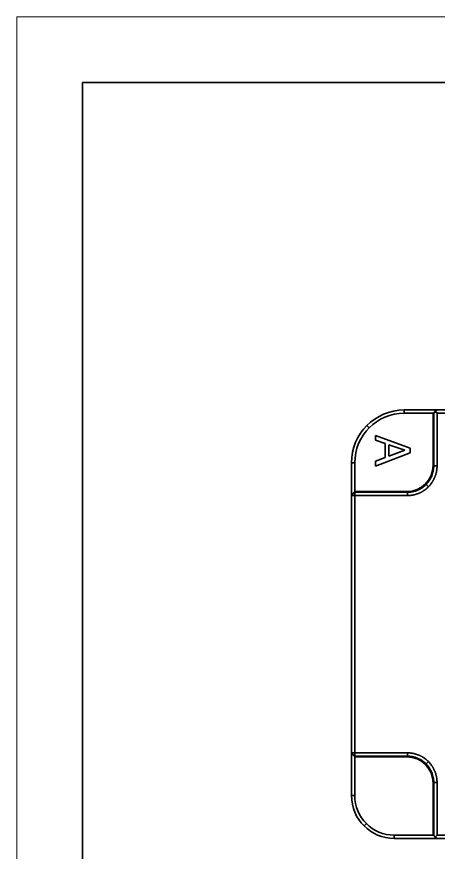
# Model space of a CAD drawing. Header units: millimetres. Extents: x -297 to 297, y -210 to 210.
# Drawn here: x -297 to -169, y -43.5 to 210 of the extents above; entities that cross this region are included whole.
import ezdxf

# ---------------------------------------------------------------- set-up
doc = ezdxf.new("R2010")
doc.units = ezdxf.units.MM
doc.layers.add('粗实线层', color=7, linetype='Continuous', lineweight=35)
doc.layers.add('细实线层', color=7, linetype='Continuous', lineweight=18)

# ---------------------------------------------------------------- blocks, each defined once
blk = doc.blocks.new('$CAXA_FRAME_13B17AC1$')
at = {"layer": '粗实线层'}
for p, q in [((-138.5, 95), (-138.5, -95)), ((138.5, 95), (-138.5, 95))]:
    blk.add_line(p, q, dxfattribs=at)
at = {"layer": '细实线层'}
for p, q in [((148.5, 105), (-148.5, 105)), ((-148.5, 105), (-148.5, -105))]:
    blk.add_line(p, q, dxfattribs=at)

msp = doc.modelspace()

# ---------------------------------------------------------------- linework, layer by layer
at = {"layer": '粗实线层'}
for p, q in [((-179.4, 90.67), (-169.66, 90.67)), ((-179.4, 89.67), (-179.4, 90.67)), ((-170.62, 89.67), (-179.4, 89.67)), ((-170.62, 89.67), (-169.66, 90.67)), ((-170.62, 89.67), (-170.62, 73.89)), ((-170.43, 89.67), (-170.62, 89.67)), ((-170.43, 89.67), (-169.93, 90.15)), ((-170.43, 73.7), (-170.43, 89.67)), ((-169.93, 90.15), (-169.43, 90.67)), ((-169.43, 89.67), (-169.93, 90.15)), ((-169.66, 90.67), (-169.43, 90.67)), ((-169.43, 90.67), (-67.5, 90.67)), ((-67.5, 89.67), (-169.43, 89.67)), ((-169.43, 89.67), (-169.43, 73.7)), ((-190.71, 85.98), (-190, 85.28)), ((-188.15, 82.96), (-188.15, 81.56)), ((-177.61, 79.13), (-188.15, 82.96)), ((-188.15, 81.56), (-185.13, 80.46)), ((-185.13, 80.46), (-185.13, 76.28)), ((-179.2, 78.44), (-184.04, 80.08)), ((-184.04, 80.08), (-184.04, 76.69)), ((-177.61, 77.7), (-177.61, 79.13)), ((-188.15, 73.6), (-177.61, 77.7)), ((-185.13, 76.28), (-188.15, 75.11)), ((-184.04, 76.69), (-179.2, 78.44)), ((-195.4, 64.93), (-195.4, 74.67)), ((-194.4, 74.67), (-195.4, 74.67)), ((-194.4, 74.67), (-194.4, 65.9)), ((-188.15, 75.11), (-188.15, 73.6)), ((-170.62, 73.89), (-170.43, 73.7)), ((-169.43, 73.7), (-170.43, 73.7)), ((-172.97, 68.24), (-172.77, 68.04)), ((-172.06, 67.34), (-172.77, 68.04)), ((-194.4, 65.9), (-195.4, 64.93)), ((-195.4, 64.7), (-194.4, 65.7)), ((-195.4, 64.7), (-195.4, 64.93)), ((-195.4, -13.36), (-195.4, 64.7)), ((-195.4, 64.7), (-194.4, 64.7)), ((-178.62, 65.9), (-194.4, 65.9)), ((-194.4, 65.9), (-194.4, 65.7)), ((-194.4, 65.7), (-178.43, 65.7)), ((-194.4, 64.7), (-194.4, 65.7)), ((-178.43, 64.7), (-194.4, 64.7)), ((-194.4, 64.7), (-194.4, -13.36)), ((-178.43, 65.7), (-178.62, 65.9)), ((-195.4, -13.59), (-195.4, -13.36)), ((-195.4, -13.36), (-194.4, -14.36)), ((-195.4, -13.36), (-194.4, -13.36)), ((-195.4, -13.59), (-194.4, -14.56)), ((-195.4, -26.33), (-195.4, -13.59)), ((-194.4, -14.36), (-194.4, -13.36)), ((-194.4, -13.36), (-178.43, -13.36)), ((-194.4, -14.36), (-194.4, -14.56)), ((-178.43, -14.36), (-194.4, -14.36)), ((-178.62, -14.56), (-194.4, -14.56)), ((-194.4, -14.56), (-194.4, -26.33)), ((-178.43, -14.36), (-178.62, -14.56)), ((-172.97, -16.9), (-172.77, -16.7)), ((-172.06, -16), (-172.77, -16.7)), ((-170.62, -22.55), (-170.43, -22.36)), ((-170.62, -38.33), (-170.62, -22.55)), ((-170.43, -38.33), (-170.43, -22.36)), ((-169.43, -22.36), (-170.43, -22.36)), ((-169.43, -22.36), (-169.43, -38.33)), ((-195.4, -26.33), (-194.4, -26.33)), ((-190.88, -34.82), (-191.59, -35.52)), ((-182.4, -38.33), (-170.62, -38.33)), ((-182.4, -39.33), (-182.4, -38.33)), ((-169.66, -39.33), (-182.4, -39.33)), ((-170.62, -38.33), (-170.43, -38.33)), ((-169.66, -39.33), (-170.62, -38.33)), ((-170.43, -38.33), (-169.93, -38.81)), ((-169.93, -38.81), (-169.43, -38.33)), ((-169.43, -39.33), (-169.93, -38.81)), ((-169.43, -39.33), (-169.66, -39.33)), ((-169.43, -38.33), (-67.5, -38.33)), ((-67.5, -39.33), (-169.43, -39.33))]:
    msp.add_line(p, q, dxfattribs=at)
for centre, radius, start, end in [((-179.4, 74.67), 16, 90, 180), ((-179.4, 74.67), 15, 90, 180), ((-182.4, -26.33), 13, 180, 270), ((-182.4, -26.33), 12, 180, 270)]:
    msp.add_arc(centre, radius, start, end, dxfattribs=at)
for centre, major_axis in [((-178.63, 73.9), (-5.66, 5.66)), ((-178.63, -22.56), (-5.66, -5.66))]:
    msp.add_ellipse(centre, major_axis=major_axis, ratio=0.998783, start_param=2.356803, end_param=3.926382, dxfattribs=at)
for points, degree in [([(-178.43, 65.7), (-178.16, 65.7), (-177.64, 65.73), (-176.86, 65.84), (-176.1, 66.04), (-175.36, 66.3), (-174.65, 66.64), (-173.98, 67.04), (-173.34, 67.51), (-172.76, 68.04), (-172.23, 68.62), (-171.77, 69.25), (-171.36, 69.92), (-171.03, 70.63), (-170.76, 71.37), (-170.57, 72.14), (-170.46, 72.91), (-170.43, 73.44), (-170.43, 73.7)], 3), ([(-178.43, 64.7), (-178.43, 65.7)], 1), ([(-178.43, -14.36), (-178.43, -13.36)], 1), ([(-170.43, -22.36), (-170.43, -22.1), (-170.46, -21.57), (-170.57, -20.8), (-170.76, -20.03), (-171.03, -19.29), (-171.36, -18.58), (-171.77, -17.91), (-172.23, -17.28), (-172.76, -16.7), (-173.34, -16.17), (-173.98, -15.7), (-174.65, -15.3), (-175.36, -14.96), (-176.1, -14.7), (-176.86, -14.5), (-177.64, -14.39), (-178.16, -14.36), (-178.43, -14.36)], 3)]:
    msp.add_open_spline(points, degree=degree, dxfattribs=at)
for points in [[(-169.43, 73.7), (-169.42, 71.93), (-170.12, 70.26), (-170.81, 68.59), (-173.32, 66.09), (-174.99, 65.39), (-176.66, 64.7), (-178.43, 64.7)], [(-178.43, -13.36), (-176.66, -13.36), (-174.99, -14.05), (-173.32, -14.74), (-170.81, -17.25), (-170.12, -18.92), (-169.42, -20.59), (-169.43, -22.36)]]:
    msp.add_open_spline(points, degree=2, knots=[0, 0, 0, 3.530587, 3.530587, 7.061174, 10.591761, 10.591761, 14.122348, 14.122348, 14.122348], dxfattribs=at)

# ---------------------------------------------------------------- block references
at = {"layer": '粗实线层', "xscale": 2, "yscale": 2, "zscale": 2}
msp.add_blockref('$CAXA_FRAME_13B17AC1$', (0, 0), dxfattribs=at)

doc.saveas('drawing.dxf')
